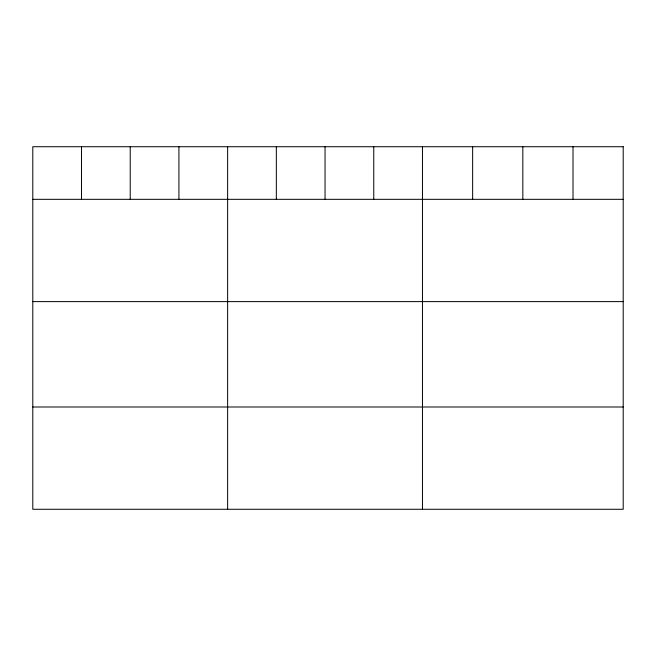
<?xml version="1.0" encoding="UTF-8"?>
<svg xmlns="http://www.w3.org/2000/svg" width="656" height="656" viewBox="0 0 656 656"><rect width="100%" height="100%" fill="white"/><g stroke="black" fill="none" stroke-linecap="round" stroke-linejoin="round"><path stroke-width="0.98" d="M32.8 199.326L623.2 199.326M32.8 301.612L623.2 301.612M32.8 406.999L623.2 406.999M573.016 146.723L573.016 199.326M522.832 146.723L522.832 199.326M472.648 146.723L472.648 199.326M422.464 146.723L422.464 509.277M373.756 146.723L373.756 199.326M325.048 146.723L325.048 199.326M276.34 146.723L276.34 199.326M227.632 146.723L227.632 509.277M178.924 146.723L178.924 199.326M130.216 146.723L130.216 199.326M81.508 146.723L81.508 199.326M623.2 146.723L32.8 146.723L32.8 509.277L623.2 509.277L623.2 146.723"/></g></svg>
